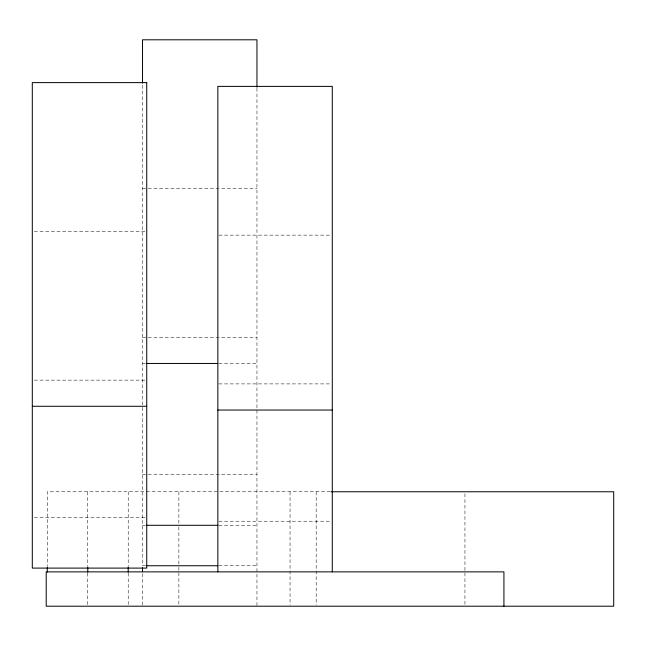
<?xml version="1.0" encoding="UTF-8"?>
<svg xmlns="http://www.w3.org/2000/svg" width="646" height="646" viewBox="0 0 646 646"><rect width="100%" height="100%" fill="white"/><g stroke="black" fill="none" stroke-linecap="round" stroke-linejoin="round"><path stroke-width="0.48" stroke-dasharray="3.23 2.42" d="M142.524 188.559L256.955 188.559M34.311 231.381L145.73 231.381M218.857 235.144L331.285 235.144M142.524 337.317L256.955 337.317M142.524 363.456L145.536 363.456M218.816 363.456L256.955 363.456M34.311 380.139L145.73 380.139M218.857 383.902L331.285 383.902M142.524 474.632L256.955 474.632M330.372 491.767L47.303 491.767L47.303 566.049M34.311 517.454L146.731 517.454M218.857 521.217L331.285 521.217M142.524 525.287L145.536 525.287M218.816 525.287L256.955 525.287M145.536 565.743L142.524 565.743L142.524 84.166M218.816 565.743L256.955 565.743M464.942 493.778L464.942 605.197M316.185 491.767L316.185 605.197M290.046 491.767L290.046 605.197M256.955 88.195L256.955 606.198M178.869 491.767L178.869 525.901M178.869 526.902L178.869 566.049M178.869 567.051L178.869 605.197M142.524 573.64L142.524 605.213M128.215 491.767L128.215 566.049M128.215 573.075L128.215 605.197M87.759 491.767L87.759 566.049M87.759 573.075L87.759 605.197"/><path stroke-width="0.97" d="M146.537 363.456L217.807 363.456M32.3 406.277L146.731 406.277M217.855 410.04L332.286 410.04M331.261 491.767L613.7 491.767L613.7 606.198L46.213 606.198L46.213 571.872L503.928 571.872L503.928 606.198M146.537 525.287L217.807 525.287M146.537 565.743L217.807 565.743M332.286 571.872L332.286 86.386L217.855 86.386L217.855 571.872M256.955 87.186L256.955 39.802L142.524 39.802L142.524 83.156M142.524 567.713L142.524 571.662M128.215 567.051L128.215 572.073M87.759 567.051L87.759 572.073M47.303 567.051L47.303 572.073M146.731 82.615L32.3 82.615L32.3 568.1L146.731 568.1L146.731 82.615"/></g></svg>
